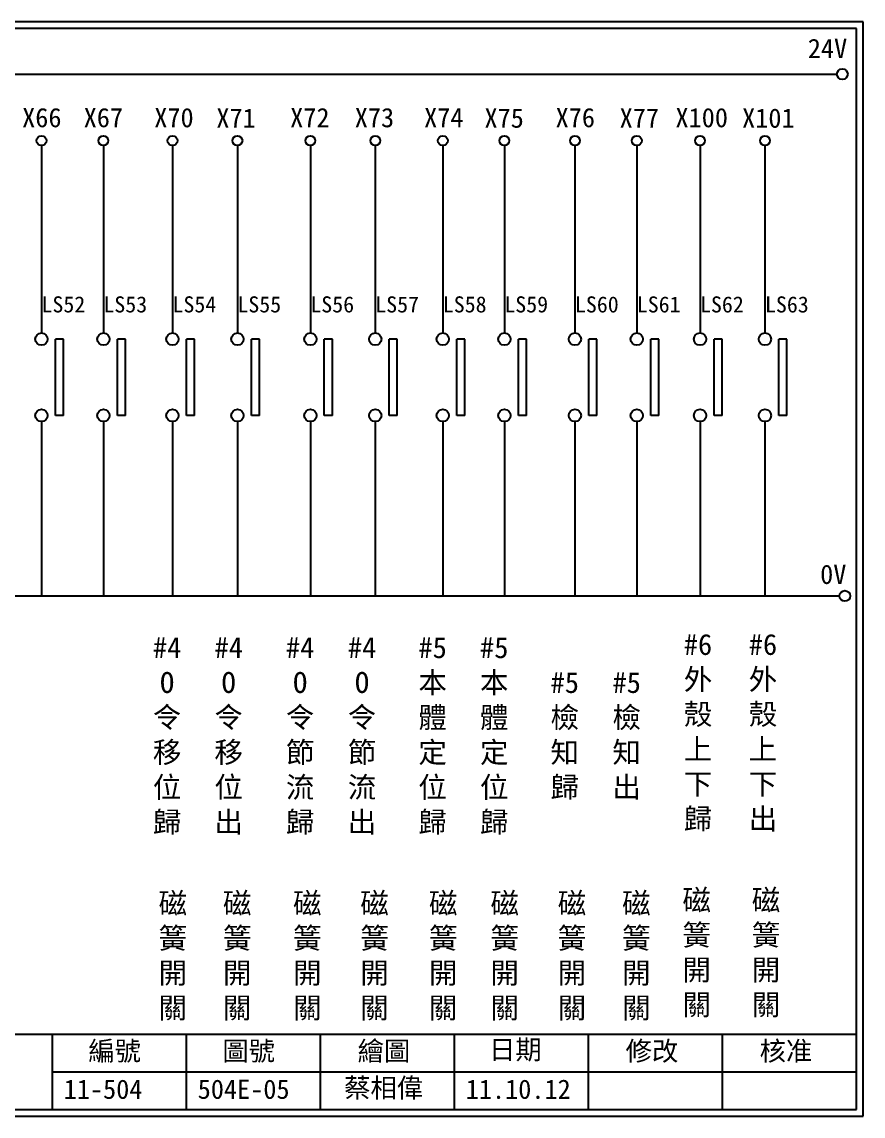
# Model space of a CAD drawing. Extents: x 325 to 612, y 3 to 207.
# Drawn here: x 455.4 to 612.3, y 3 to 207 of the extents above; entities that cross this region are included whole.
import ezdxf

# ---------------------------------------------------------------- set-up
doc = ezdxf.new("R2010")
doc.units = 0
doc.layers.get('0').update_dxf_attribs({"linetype": 'CONTINUOUS'})
doc.layers.add('圖框層', color=7, linetype='CONTINUOUS')
doc.layers.add('標尺寸層', color=3, linetype='CONTINUOUS')
doc.styles.add('CNS', font='romanc.shx', dxfattribs={"bigfont": 'chineset.shx'})
doc.styles.add('STSL', font='KAIU.TTF')

msp = doc.modelspace()

# ---------------------------------------------------------------- linework, layer by layer
for p, q in [((463.15, 147.83), (461.65, 147.83)), ((474.69, 147.83), (473.19, 147.83)), ((487.58, 147.83), (486.08, 147.83)), ((499.7, 147.83), (498.19, 147.83)), ((513.31, 147.83), (511.8, 147.83)), ((525.42, 147.83), (523.92, 147.83)), ((538.02, 147.84), (536.51, 147.84)), ((549.5, 147.84), (548, 147.84)), ((562.67, 147.84), (561.16, 147.84)), ((574.21, 147.83), (572.7, 147.83)), ((586, 147.83), (584.5, 147.83)), ((598.11, 147.83), (596.61, 147.83)), ((463.15, 133.6), (461.65, 133.6)), ((474.69, 133.6), (473.19, 133.6)), ((487.58, 133.6), (486.08, 133.6)), ((499.7, 133.6), (498.19, 133.6)), ((513.31, 133.6), (511.8, 133.6)), ((525.42, 133.6), (523.92, 133.6)), ((538.02, 133.61), (536.51, 133.61)), ((549.5, 133.61), (548, 133.61)), ((562.67, 133.61), (561.16, 133.61)), ((574.21, 133.6), (572.7, 133.6)), ((586, 133.6), (584.5, 133.6)), ((598.11, 133.6), (596.61, 133.6))]:
    msp.add_line(p, q)
for centre in [(608.44, 197.22), (608.92, 99.96)]:
    msp.add_circle(centre, 1)
at = {"layer": '圖框層', "color": 7}
for p, q in [((612.32, 206.97), (325.32, 206.97)), ((612.32, 3), (612.32, 206.97)), ((611.07, 205.72), (326.57, 205.72)), ((611.07, 4.25), (611.07, 205.72)), ((326.57, 18.25), (611.07, 18.25)), ((461.07, 4.25), (461.07, 18.25)), ((486.07, 4.25), (486.07, 18.25)), ((511.07, 4.25), (511.07, 18.25)), ((536.07, 4.25), (536.07, 18.25)), ((561.07, 4.25), (561.07, 18.25)), ((586.07, 4.25), (586.07, 18.25)), ((461.07, 11.25), (611.07, 11.25)), ((326.57, 4.25), (611.07, 4.25)), ((325.32, 3), (612.32, 3))]:
    msp.add_line(p, q, dxfattribs=at)
at = {"layer": '標尺寸層', "color": 7}
for p, q in [((329.84, 197.22), (607.44, 197.22)), ((459.04, 183.91), (459.04, 148.99)), ((470.59, 183.91), (470.59, 148.99)), ((483.48, 183.91), (483.48, 148.99)), ((495.59, 183.91), (495.59, 148.99)), ((509.2, 183.91), (509.2, 148.99)), ((521.31, 183.91), (521.31, 148.99)), ((533.91, 183.91), (533.91, 148.99)), ((545.39, 183.91), (545.39, 148.99)), ((558.56, 183.91), (558.56, 148.99)), ((570.1, 183.91), (570.1, 148.99)), ((581.89, 183.91), (581.89, 148.99)), ((594.01, 183.91), (594.01, 148.99)), ((461.65, 133.6), (461.65, 147.83)), ((463.15, 133.6), (463.15, 147.83)), ((473.19, 133.6), (473.19, 147.83)), ((474.69, 133.6), (474.69, 147.83)), ((486.08, 133.6), (486.08, 147.83)), ((487.58, 133.6), (487.58, 147.83)), ((498.19, 133.6), (498.19, 147.83)), ((499.7, 133.6), (499.7, 147.83)), ((511.8, 133.6), (511.8, 147.83)), ((513.31, 133.6), (513.31, 147.83)), ((523.92, 133.6), (523.92, 147.83)), ((525.42, 133.6), (525.42, 147.83)), ((536.51, 133.61), (536.51, 147.84)), ((538.02, 133.61), (538.02, 147.84)), ((548, 133.61), (548, 147.84)), ((549.5, 133.61), (549.5, 147.84)), ((561.16, 133.61), (561.16, 147.84)), ((562.67, 133.61), (562.67, 147.84)), ((572.7, 133.6), (572.7, 147.83)), ((574.21, 133.6), (574.21, 147.83)), ((584.5, 133.6), (584.5, 147.83)), ((586, 133.6), (586, 147.83)), ((596.61, 133.6), (596.61, 147.83)), ((598.11, 133.6), (598.11, 147.83)), ((459.04, 132.46), (459.04, 99.96)), ((470.59, 132.46), (470.59, 99.96)), ((470.59, 132.45), (470.59, 99.96)), ((483.48, 132.46), (483.48, 99.96)), ((483.48, 132.45), (483.48, 99.96)), ((495.59, 132.46), (495.59, 99.96)), ((495.59, 132.45), (495.59, 99.96)), ((509.2, 132.46), (509.2, 99.96)), ((509.2, 132.45), (509.2, 99.96)), ((521.31, 132.46), (521.31, 99.96)), ((521.31, 132.45), (521.31, 99.96)), ((533.91, 132.46), (533.91, 99.96)), ((545.39, 132.46), (545.39, 99.96)), ((558.56, 132.46), (558.56, 99.96)), ((570.1, 132.46), (570.1, 99.96)), ((570.1, 132.45), (570.1, 99.96)), ((581.89, 132.46), (581.89, 99.96)), ((581.89, 132.45), (581.89, 99.96)), ((594.01, 132.46), (594.01, 99.96)), ((594.01, 132.45), (594.01, 99.96)), ((330.05, 99.96), (607.92, 99.96))]:
    msp.add_line(p, q, dxfattribs=at)
for centre, radius in [((459.04, 184.83), 0.92), ((459.04, 184.83), 0.92), ((470.59, 184.83), 0.92), ((483.48, 184.83), 0.92), ((495.59, 184.83), 0.92), ((509.2, 184.83), 0.92), ((521.31, 184.83), 0.92), ((533.91, 184.83), 0.92), ((545.39, 184.83), 0.92), ((558.56, 184.83), 0.92), ((558.56, 184.83), 0.92), ((570.1, 184.83), 0.92), ((581.89, 184.83), 0.92), ((594.01, 184.83), 0.92), ((459.04, 147.83), 1.15), ((470.59, 147.83), 1.15), ((483.48, 147.83), 1.15), ((495.59, 147.83), 1.15), ((509.2, 147.83), 1.15), ((521.31, 147.83), 1.15), ((533.91, 147.84), 1.15), ((545.39, 147.84), 1.15), ((558.56, 147.84), 1.15), ((570.1, 147.83), 1.15), ((581.89, 147.83), 1.15), ((594.01, 147.83), 1.15), ((459.04, 133.6), 1.15), ((470.59, 133.6), 1.15), ((483.48, 133.6), 1.15), ((495.59, 133.6), 1.15), ((509.2, 133.6), 1.15), ((521.31, 133.6), 1.15), ((533.91, 133.61), 1.15), ((545.39, 133.61), 1.15), ((558.56, 133.61), 1.15), ((570.1, 133.6), 1.15), ((581.89, 133.6), 1.15), ((594.01, 133.6), 1.15)]:
    msp.add_circle(centre, radius, dxfattribs=at)

# ---------------------------------------------------------------- texts
at = {"layer": '圖框層', "color": 4, "style": 'STSL'}
for s, height, p in [('24V', 3.6, (602, 200.22)), ('X66', 3.6, (455.43, 187.33)), ('X67', 3.6, (466.91, 187.33)), ('X70', 3.6, (480.08, 187.33)), ('X71', 3.6, (491.66, 187.24)), ('X72', 3.6, (505.43, 187.33)), ('X73', 3.6, (517.48, 187.33)), ('X74', 3.6, (530.42, 187.33)), ('X75', 3.6, (541.68, 187.24)), ('X76', 3.6, (554.95, 187.33)), ('X77', 3.6, (566.89, 187.24)), ('X100', 3.6, (577.31, 187.33)), ('X101', 3.6, (589.74, 187.24)), ('LS52', 3, (459.04, 152.81)), ('LS53', 3, (470.59, 152.81)), ('LS54', 3, (483.48, 152.81)), ('LS55', 3, (495.59, 152.81)), ('LS56', 3, (509.2, 152.81)), ('LS57', 3, (521.31, 152.8)), ('LS58', 3, (533.91, 152.81)), ('LS59', 3, (545.39, 152.81)), ('LS60', 3, (558.56, 152.8)), ('LS61', 3, (570.1, 152.8)), ('LS62', 3, (581.89, 152.8)), ('LS63', 3, (594.01, 152.8)), ('0V', 3.6, (604.3, 102.2)), ('編號', 3.6, (467.78, 13.34)), ('圖號', 3.6, (492.78, 13.34)), ('繪圖', 3.6, (518.01, 13.34)), ('日期', 3.6, (542.54, 13.59)), ('修改', 3.6, (568.01, 13.34)), ('核准', 3.6, (593.01, 13.34)), ('蔡相偉', 3.6, (515.5, 6.47)), ('11-504', 3.6, (463.18, 6.22)), ('504E-05', 3.6, (488.18, 6.22)), ('11.10.12', 3.6, (538.18, 6.22))]:
    msp.add_text(s, height=height, dxfattribs=at).set_placement(p)
at = {"layer": '標尺寸層', "color": 7, "char_height": 3.9, "width": 4.9608, "attachment_point": 5, "style": 'CNS'}
for s, insert in [('{\\fDFKai-SB|b0|i0|c136|p65;#4\\PO令移位歸}', (482.48, 73.87)), ('{\\fDFKai-SB|b0|i0|c136|p65;#4\\PO令移位出}', (493.96, 73.87)), ('{\\fDFKai-SB|b0|i0|c136|p65;#4\\PO令節流歸}', (507.3, 73.87)), ('{\\fDFKai-SB|b0|i0|c136|p65;#4\\PO令節流出}', (518.84, 73.87)), ('{\\fDFKai-SB|b0|i0|c136|p65;#5\\P本體定位歸}', (532.01, 73.87)), ('{\\fDFKai-SB|b0|i0|c136|p65;#5\\P本體定位歸}', (543.5, 73.87)), ('{\\fDFKai-SB|b0|i0|c136|p65;#6\\P外殼上下歸}', (581.51, 74.46)), ('{\\fDFKai-SB|b0|i0|c136|p65;#6外殼上下出}', (593.63, 74.46)), ('{\\fDFKai-SB|b0|i0|c136|p65;#5\\P檢知歸}', (556.66, 73.87)), ('{\\fDFKai-SB|b0|i0|c136|p65;#5\\P檢知出}', (568.21, 73.87)), ('{\\fDFKai-SB|b0|i0|c136|p65;磁簧開關}', (483.54, 32.72)), ('{\\fDFKai-SB|b0|i0|c136|p65;磁簧開關}', (495.55, 32.72)), ('{\\fDFKai-SB|b0|i0|c136|p65;磁簧開關}', (508.63, 32.72)), ('{\\fDFKai-SB|b0|i0|c136|p65;磁簧開關}', (521.17, 32.72)), ('{\\fDFKai-SB|b0|i0|c136|p65;磁簧開關}', (533.98, 32.72)), ('{\\fDFKai-SB|b0|i0|c136|p65;磁簧開關}', (545.46, 32.72)), ('{\\fDFKai-SB|b0|i0|c136|p65;磁簧開關}', (558, 32.72)), ('{\\fDFKai-SB|b0|i0|c136|p65;磁簧開關}', (570.01, 32.72)), ('{\\fDFKai-SB|b0|i0|c136|p65;磁簧開關}', (581.27, 33.31)), ('{\\fDFKai-SB|b0|i0|c136|p65;磁簧開關}', (594.2, 33.31))]:
    msp.add_mtext(s, dxfattribs=dict(at, insert=insert))

doc.saveas('drawing.dxf')
